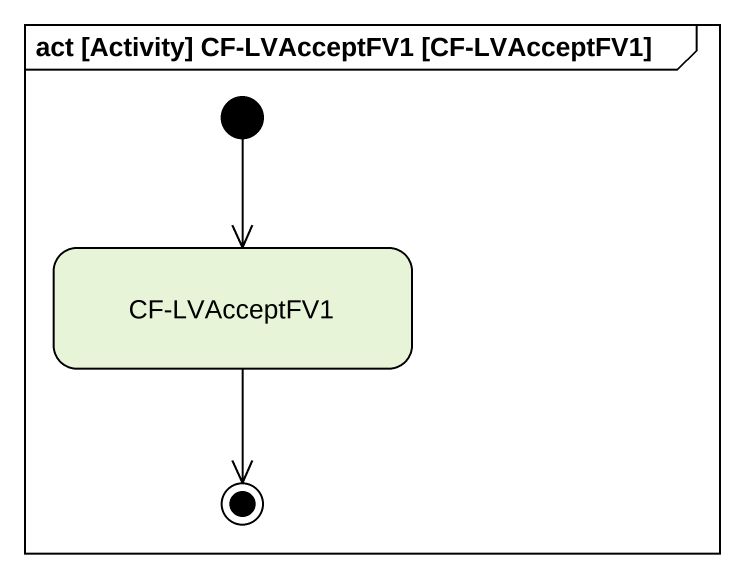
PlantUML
@startuml
mainframe act [Activity] CF-LVAcceptFV1 [CF-LVAcceptFV1]
hide empty description
state "CF-LVAcceptFV1" as CF_LVAcceptFV1
[*] --> CF_LVAcceptFV1
CF_LVAcceptFV1 --> [*]
@enduml
